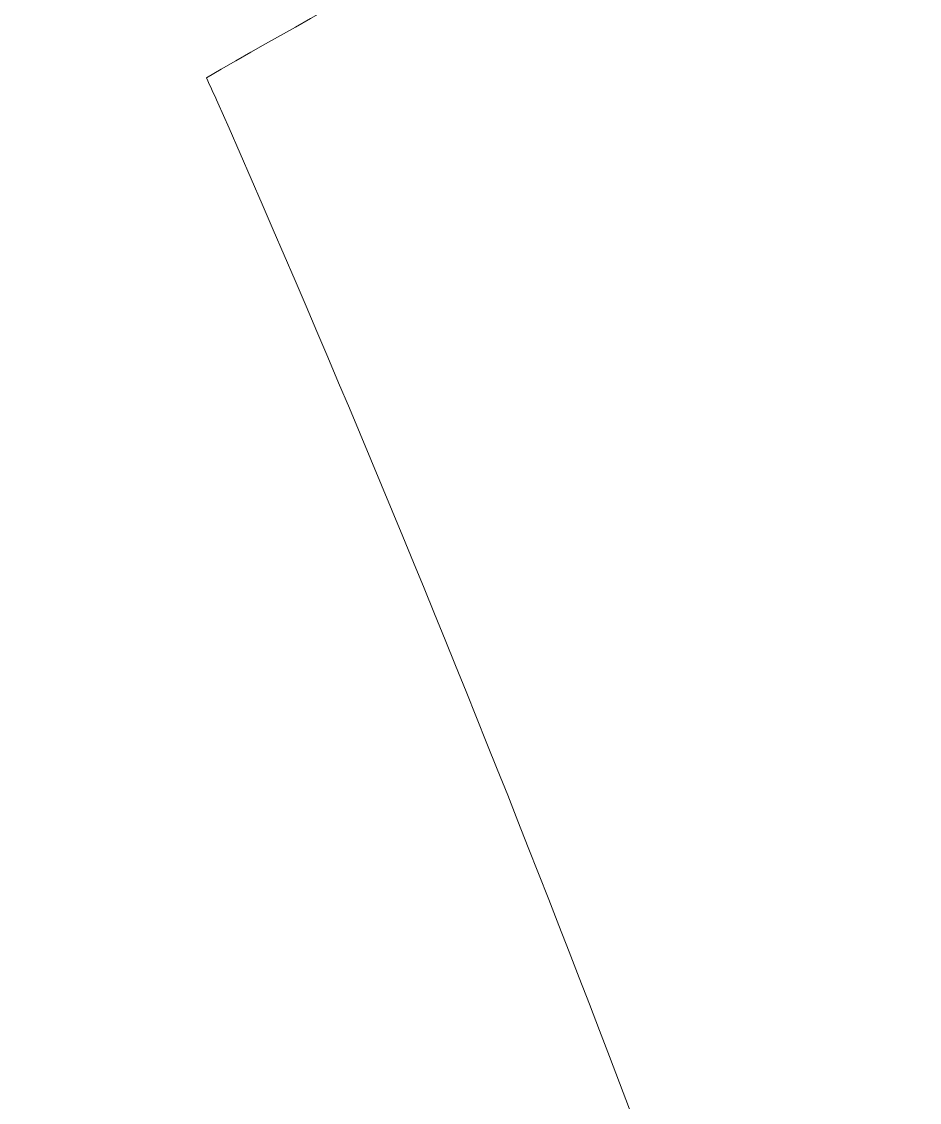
# Model space of a CAD drawing. Extents: x -864 to 2539, y -2536 to -44.
# Drawn here: x 859.41 to 865.5, y -683.51 to -676.17 of the extents above; entities that cross this region are included whole.
import ezdxf

# ---------------------------------------------------------------- set-up
doc = ezdxf.new("R2010")
doc.units = 0
doc.header["$MEASUREMENT"] = 0
doc.layers.add('Layer 1', color=7, linetype='Continuous', lineweight=0)

msp = doc.modelspace()

# ---------------------------------------------------------------- linework, layer by layer
at = {"layer": 'Layer 1'}
for points, knots in [([(978.1801, -956.615), (976.9801, -952.275), (974.89, -948.625), (971.9301, -945.715), (967.1901, -941.0651), (957.91, -935.0551), (943.5701, -927.3251), (930.41, -920.235), (918.0601, -912.845), (906.8201, -905.3351), (940.4401, -868.0651), (957.4801, -817.3051), (957.4801, -754.405), (957.4801, -712.345), (949.6801, -675.1849), (934.29, -643.955), (918.86, -612.635), (895.8101, -588.145), (865.7701, -571.145), (835.78, -554.1849), (799.42, -545.5851), (757.6801, -545.5851), (726.9301, -545.5851), (699.0701, -550.465), (674.87, -560.0851), (650.63, -569.725), (629.7701, -583.845), (612.87, -602.035), (595.9701, -620.205), (582.9, -642.535), (574.0001, -668.405), (565.13, -694.1949), (560.63, -722.955), (560.63, -753.855), (560.63, -784.205), (564.9401, -812.6749), (573.4501, -838.475), (581.9801, -864.345), (594.86, -886.995), (611.7501, -905.795), (628.65, -924.635), (649.84, -939.265), (674.7301, -949.265), (699.5701, -959.255), (728.03, -964.3251), (759.3301, -964.3251), (797.42, -964.3251), (830.12, -957.625), (856.54, -944.4149), (870.34, -954.3051), (883.2401, -963.105), (894.9, -970.5751), (906.85, -978.245), (917.4301, -984.1749), (926.34, -988.225), (935.41, -992.3351), (943.28, -994.4149), (949.7301, -994.4149), (957.88, -994.4149), (964.91, -991.3051), (970.64, -985.145), (970.6801, -985.105), (970.7201, -985.0551), (970.7601, -985.015), (976.4701, -978.8251), (979.37, -972.475), (979.37, -966.155), (979.37, -962.6749), (978.9701, -959.495), (978.1801, -956.615)], [0, 0, 0, 0, 1, 1, 1, 2, 2, 2, 3, 3, 3, 4, 4, 4, 5, 5, 5, 6, 6, 6, 7, 7, 7, 8, 8, 8, 9, 9, 9, 10, 10, 10, 11, 11, 11, 12, 12, 12, 13, 13, 13, 14, 14, 14, 15, 15, 15, 16, 16, 16, 17, 17, 17, 18, 18, 18, 19, 19, 19, 20, 20, 20, 21, 21, 21, 22, 22, 22, 23, 23, 23, 23]), ([(758.78, -895.765), (726.7101, -895.765), (699.79, -883.4249), (678.7701, -859.105), (657.67, -834.705), (646.9701, -799.295), (646.9701, -753.855), (646.9701, -731.5551), (649.84, -711.1849), (655.5001, -693.3151), (661.14, -675.505), (668.92, -660.6949), (678.64, -649.285), (688.34, -637.895), (700.0601, -629.105), (713.4901, -623.145), (726.9401, -617.1749), (741.8101, -614.145), (757.6801, -614.145), (779.9901, -614.145), (800.0201, -619.615), (817.2201, -630.395), (834.39, -641.1649), (847.8, -657.295), (857.0801, -678.3351), (866.4, -699.515), (871.13, -724.9249), (871.13, -753.855), (871.13, -776.895), (868.4501, -797.405), (863.15, -814.8351), (858.0601, -831.545), (850.1801, -846.295), (839.7001, -858.6849), (800.7501, -831.1749), (773.55, -817.795), (756.59, -817.795), (750.62, -817.795), (745.11, -820.0851), (740.1901, -824.615), (735.2201, -829.1849), (732.7001, -834.5551), (732.7001, -840.5851), (732.7001, -847.615), (735.37, -853.135), (740.64, -856.975), (745.5101, -860.535), (754.2401, -865.4249), (767.3301, -871.9249), (778.5701, -877.505), (788.2601, -883.145), (796.1901, -888.735), (783.4501, -893.395), (770.88, -895.765), (758.78, -895.765)], [0, 0, 0, 0, 1, 1, 1, 2, 2, 2, 3, 3, 3, 4, 4, 4, 5, 5, 5, 6, 6, 6, 7, 7, 7, 8, 8, 8, 9, 9, 9, 10, 10, 10, 11, 11, 11, 12, 12, 12, 13, 13, 13, 14, 14, 14, 15, 15, 15, 16, 16, 16, 17, 17, 17, 18, 18, 18, 18]), ([(882.8073, -651.3525), (889.2772, -657.9683), (893.3209, -666.5462), (894.1031, -676.2379), (894.1164, -676.3968), (894.1959, -676.503), (894.2224, -676.6488), (890.2848, -678.4784), (886.4399, -680.6793), (882.6614, -683.0391), (883.4039, -674.2758), (881.0837, -665.4855), (875.5684, -658.5914), (868.6742, -653.0762), (859.8841, -650.7427), (851.1206, -651.5116), (853.4805, -647.7198), (855.6813, -643.875), (857.5109, -639.9372), (857.6568, -639.9637), (857.7628, -640.0434), (857.9219, -640.0566), (867.6136, -640.8389), (876.1915, -644.8826), (882.8073, -651.3525)], [0, 0, 0, 0, 1, 1, 1, 2, 2, 2, 3, 3, 3, 4, 4, 4, 5, 5, 5, 6, 6, 6, 7, 7, 7, 8, 8, 8, 8]), ([(860.7401, -676.725), (860.7147, -676.6673), (860.6872, -676.6121), (860.6617, -676.5544), (861.7314, -675.9348), (862.8279, -675.3454), (863.9808, -674.8192), (866.2081, -673.8116), (865.5585, -671.2794), (863.9146, -670.2452), (862.8804, -668.6013), (860.3481, -667.9516), (859.3405, -670.1789), (859.0724, -670.7662), (858.7792, -671.3311), (858.487, -671.8968), (855.9173, -666.6296), (853.0787, -661.6827), (849.9771, -657.0625), (857.6747, -655.0448), (865.4084, -656.105), (872.0284, -662.1313), (882.3428, -673.4619), (878.121, -688.0535), (868.7864, -700.144), (866.6405, -691.874), (863.9656, -684.0508), (860.7401, -676.725)], [0, 0, 0, 0, 1, 1, 1, 2, 2, 2, 3, 3, 3, 4, 4, 4, 5, 5, 5, 6, 6, 6, 7, 7, 7, 8, 8, 8, 9, 9, 9, 9])]:
    msp.add_open_spline(points, degree=3, knots=knots, dxfattribs=at)

doc.saveas('drawing.dxf')
